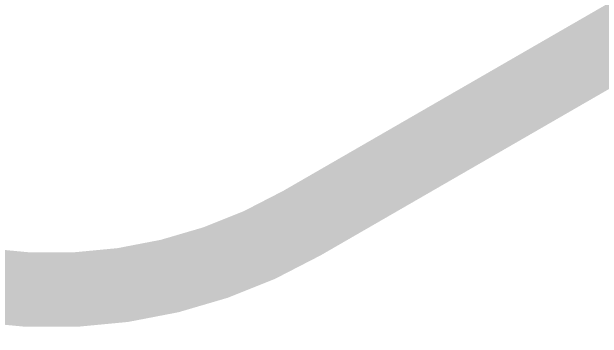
# Model space of a CAD drawing. Header units: millimetres. Extents: x 106.6 to 155.2, y 72.2 to 123.9.
# Drawn here: x 147.982 to 149.169, y 73.569 to 74.226 of the extents above; entities that cross this region are included whole.
import ezdxf

# ---------------------------------------------------------------- set-up
doc = ezdxf.new("R2010")
doc.units = ezdxf.units.MM
for name, color, linetype in [('BottomOverlay', 54, 'Continuous'), ('Mechanical15', 56, 'Continuous'), ('TopOverlay', 2, 'Continuous')]:
    doc.layers.add(name, color=color, linetype=linetype)

msp = doc.modelspace()

# ---------------------------------------------------------------- linework, layer by layer
at = {"layer": 'BottomOverlay', "const_width": 0.15}
msp.add_lwpolyline([(148.5653, 73.8007), (149.9344, 74.5912)], dxfattribs=at)
msp.add_lwpolyline([(148.5653, 73.8007, -0.267949), (147.5587, 73.8007)], format="xyb", dxfattribs=at)
at = {"layer": 'BottomOverlay', "const_width": 0.075}
msp.add_lwpolyline([(148.5278, 73.8007, 1), (148.6028, 73.8007, 1)], format="xyb", close=True, dxfattribs=at)
msp.add_lwpolyline([(148.5278, 73.8007, 1), (148.6028, 73.8007, 1)], format="xyb", close=True, dxfattribs=at)
at = {"layer": 'Mechanical15', "const_width": 0.05}
msp.add_lwpolyline([(153.97, 79.021, 1), (141.97, 79.021, 1)], format="xyb", close=True, dxfattribs=at)
at = {"layer": 'TopOverlay', "const_width": 0.2}
msp.add_lwpolyline([(153.97, 79.021, 1), (141.97, 79.021, 1)], format="xyb", close=True, dxfattribs=at)

doc.saveas('drawing.dxf')
